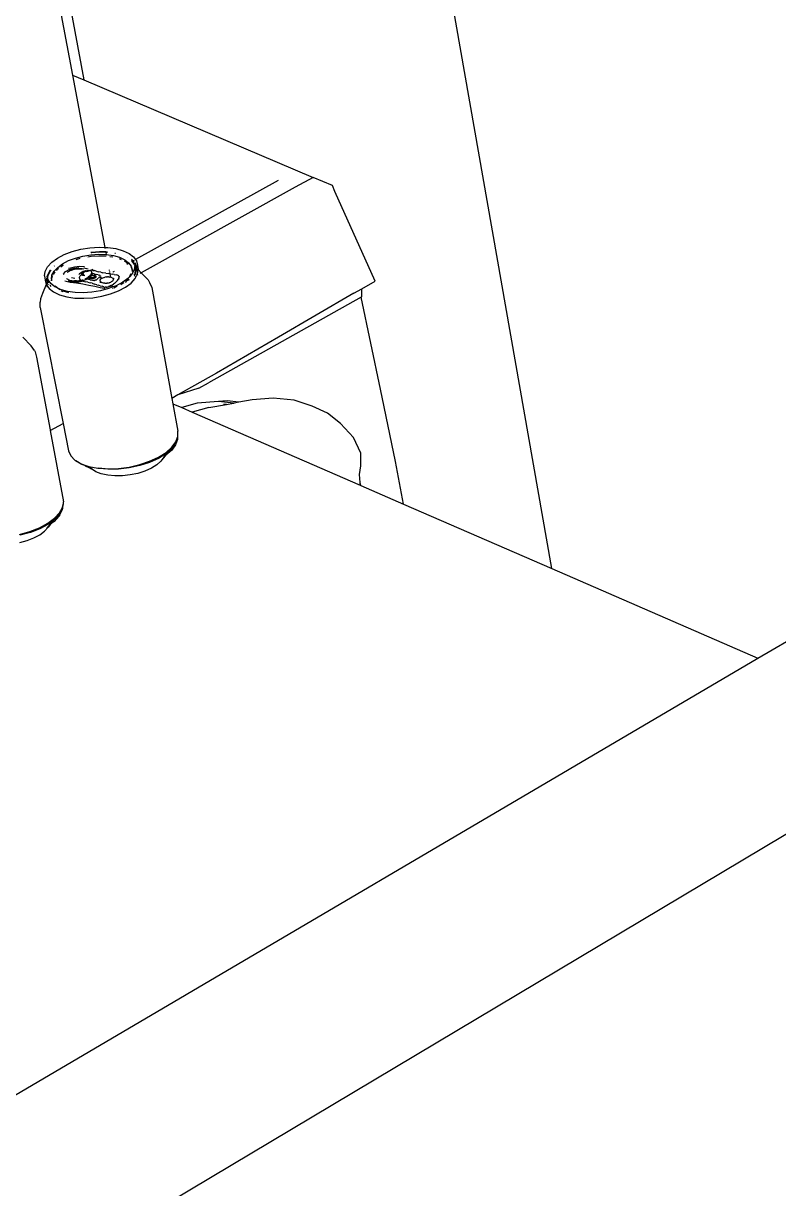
# Model space of a CAD drawing. Header units: millimetres. Extents: x -650 to 3773, y 316 to 2389.
# Drawn here: x 1426.3 to 1475.4, y 2002.4 to 2078.1 of the extents above; entities that cross this region are included whole.
import ezdxf

# ---------------------------------------------------------------- set-up
doc = ezdxf.new("R2010")
doc.units = ezdxf.units.MM

# ---------------------------------------------------------------- blocks, each defined once
blk = doc.blocks.new('A$Ca364616d')
for p, q in [((299.289, 458.493), (281.396, 560.426)), ((472.791, 535.664), (245.608, 400.104)), ((265.583, 507.734), (268.868, 490.255)), ((264.946, 507.395), (268.113, 490.576)), ((312.692, 452.666), (382.786, 493.884)), ((268.113, 490.576), (268.868, 490.255)), ((268.113, 490.576), (270.222, 479.374)), ((268.868, 490.255), (283.766, 483.922)), ((281.495, 483.721), (272.216, 478.575)), ((283.765, 483.921), (282.607, 483.281)), ((283.766, 483.92), (283.765, 483.921)), ((283.766, 483.92), (283.766, 483.922)), ((285.02, 483.395), (283.766, 483.92)), ((285.171, 482.999), (285.02, 483.395)), ((282.607, 483.281), (272.594, 477.721)), ((287.812, 477.171), (285.171, 482.999)), ((267.139, 478.669), (267.589, 478.905)), ((267.589, 478.905), (268.106, 479.102)), ((268.106, 479.102), (268.669, 479.251)), ((268.669, 479.251), (269.256, 479.347)), ((268.804, 478.811), (269.314, 478.894)), ((269.256, 479.347), (269.846, 479.386)), ((269.62, 479.069), (269.309, 479.049)), ((269.314, 478.894), (269.826, 478.928)), ((269.346, 479.034), (269.62, 479.069)), ((269.88, 479.061), (269.364, 479.026)), ((269.874, 479.059), (269.368, 479.025)), ((269.873, 479.086), (269.62, 479.069)), ((269.62, 479.069), (269.993, 479.082)), ((269.826, 478.928), (270.309, 478.912)), ((269.846, 479.386), (270.222, 479.374)), ((269.993, 479.082), (269.873, 479.086)), ((270.284, 479.045), (269.874, 479.059)), ((270.284, 479.047), (269.88, 479.061)), ((269.993, 479.082), (270.03, 479.084)), ((270.279, 479.073), (269.993, 479.082)), ((270.222, 479.374), (270.234, 479.311)), ((270.222, 479.374), (270.416, 479.367)), ((270.279, 479.075), (270.279, 479.073)), ((270.279, 479.073), (270.284, 479.047)), ((270.394, 479.069), (270.279, 479.073)), ((270.388, 479.044), (270.284, 479.047)), ((270.284, 479.047), (270.284, 479.045)), ((270.388, 479.041), (270.284, 479.045)), ((270.284, 479.045), (270.309, 478.912)), ((270.309, 478.912), (270.321, 478.911)), ((270.312, 478.899), (270.313, 478.893)), ((270.321, 478.911), (270.779, 478.845)), ((270.416, 479.367), (270.945, 479.291)), ((270.779, 478.845), (271.183, 478.731)), ((270.919, 478.968), (270.883, 478.973)), ((270.916, 478.972), (270.884, 478.976)), ((270.945, 479.291), (271.41, 479.159)), ((271.41, 479.159), (271.796, 478.978)), ((271.796, 478.978), (272.088, 478.754)), ((266.343, 477.815), (266.504, 478.113)), ((266.504, 478.113), (266.773, 478.401)), ((266.773, 478.401), (267.139, 478.669)), ((266.956, 478.168), (266.939, 478.156)), ((267.158, 478.073), (267.476, 478.305)), ((267.37, 478.116), (267.495, 478.207)), ((267.476, 478.305), (267.867, 478.51)), ((267.495, 478.207), (267.538, 478.23)), ((267.867, 478.51), (268.315, 478.681)), ((267.987, 478.054), (268.255, 478.103)), ((267.988, 478.054), (268.255, 478.103)), ((268.255, 478.103), (268.585, 478.143)), ((268.315, 478.681), (268.804, 478.811)), ((268.357, 478.59), (268.625, 478.661)), ((268.585, 478.143), (268.888, 478.125)), ((268.888, 478.125), (268.907, 478.124)), ((269.115, 478.761), (269.332, 478.797)), ((269.332, 478.797), (269.844, 478.831)), ((269.844, 478.831), (270.305, 478.815)), ((270.54, 478.785), (270.751, 478.754)), ((271.146, 478.649), (271.201, 478.633)), ((271.183, 478.731), (271.518, 478.574)), ((271.201, 478.633), (271.283, 478.595)), ((271.474, 478.505), (271.536, 478.476)), ((271.518, 478.574), (271.771, 478.379)), ((271.536, 478.476), (271.747, 478.315)), ((271.747, 478.315), (271.661, 478.267)), ((271.7, 478.687), (271.688, 478.693)), ((271.698, 478.697), (271.693, 478.699)), ((271.756, 478.32), (271.747, 478.315)), ((271.747, 478.315), (271.762, 478.303)), ((271.771, 478.379), (271.931, 478.155)), ((271.778, 478.332), (271.771, 478.328)), ((271.894, 478.136), (271.9, 478.127)), ((271.907, 478.117), (271.95, 478.058)), ((271.931, 478.155), (271.994, 477.91)), ((271.95, 478.604), (272.063, 478.49)), ((272.03, 478.478), (271.964, 478.528)), ((272.022, 478.467), (271.968, 478.509)), ((272.01, 478.461), (271.968, 478.437)), ((272.01, 478.461), (271.971, 478.491)), ((272.022, 478.467), (272.01, 478.461)), ((272.02, 478.453), (272.01, 478.461)), ((272.156, 478.264), (272.02, 478.453)), ((272.033, 478.473), (272.022, 478.467)), ((272.044, 478.45), (272.022, 478.467)), ((272.033, 478.473), (272.03, 478.478)), ((272.063, 478.49), (272.033, 478.473)), ((272.14, 478.324), (272.033, 478.473)), ((272.143, 478.311), (272.044, 478.45)), ((272.121, 478.522), (272.063, 478.49)), ((272.063, 478.49), (272.11, 478.443)), ((272.088, 478.754), (272.216, 478.575)), ((272.174, 478.19), (272.132, 477.911)), ((272.165, 478.387), (272.284, 478.13)), ((272.165, 478.369), (272.268, 478.148)), ((272.208, 478.229), (272.17, 478.283)), ((272.223, 478.201), (272.17, 478.274)), ((272.197, 478.206), (272.172, 478.241)), ((272.193, 478.09), (272.174, 478.19)), ((272.216, 478.575), (272.189, 478.56)), ((272.212, 478.146), (272.197, 478.206)), ((272.223, 478.201), (272.208, 478.229)), ((272.216, 478.575), (272.273, 478.496)), ((272.266, 477.936), (272.218, 478.122)), ((272.239, 478.091), (272.27, 478.058)), ((272.239, 478.091), (272.271, 478.023)), ((272.268, 478.148), (272.27, 478.058)), ((272.273, 478.496), (272.345, 478.214)), ((272.284, 478.13), (272.314, 478.012)), ((272.345, 478.214), (272.397, 477.937)), ((266.297, 477.519), (266.343, 477.815)), ((266.297, 477.519), (266.349, 477.241)), ((266.447, 477.367), (266.451, 477.376)), ((266.451, 477.169), (266.447, 477.367)), ((266.458, 477.3), (266.457, 477.352)), ((266.464, 477.325), (266.458, 477.3)), ((266.463, 477.329), (266.464, 477.325)), ((266.483, 477.461), (266.469, 477.534)), ((266.485, 477.47), (266.469, 477.534)), ((266.473, 477.436), (266.483, 477.46)), ((266.473, 477.433), (266.473, 477.436)), ((266.484, 477.455), (266.474, 477.404)), ((266.474, 477.404), (266.475, 477.396)), ((266.495, 477.395), (266.479, 477.293)), ((266.483, 477.461), (266.484, 477.465)), ((266.483, 477.46), (266.483, 477.461)), ((266.484, 477.455), (266.483, 477.46)), ((266.484, 477.465), (266.485, 477.467)), ((266.495, 477.395), (266.484, 477.455)), ((266.485, 477.47), (266.487, 477.472)), ((266.485, 477.467), (266.485, 477.47)), ((266.498, 477.415), (266.485, 477.467)), ((266.487, 477.472), (266.547, 477.634)), ((266.498, 477.543), (266.487, 477.472)), ((266.498, 477.415), (266.495, 477.395)), ((266.508, 477.327), (266.495, 477.395)), ((266.547, 477.634), (266.498, 477.543)), ((266.501, 477.573), (266.498, 477.543)), ((266.52, 477.553), (266.498, 477.415)), ((266.535, 477.267), (266.498, 477.415)), ((266.655, 477.86), (266.501, 477.573)), ((266.53, 477.237), (266.508, 477.327)), ((266.642, 477.78), (266.52, 477.553)), ((266.55, 477.64), (266.547, 477.634)), ((266.583, 477.701), (266.55, 477.64)), ((266.55, 477.64), (266.554, 477.654)), ((266.563, 477.674), (266.554, 477.654)), ((266.563, 477.674), (266.583, 477.701)), ((266.653, 477.83), (266.583, 477.701)), ((266.583, 477.701), (266.642, 477.78)), ((266.674, 477.838), (266.642, 477.78)), ((266.642, 477.78), (266.653, 477.795)), ((266.7, 477.881), (266.653, 477.83)), ((266.669, 477.874), (266.655, 477.86)), ((266.681, 477.846), (266.674, 477.838)), ((266.706, 477.888), (266.705, 477.887)), ((266.723, 477.891), (266.713, 477.881)), ((266.717, 477.879), (266.727, 477.892)), ((266.746, 477.306), (266.786, 477.564)), ((266.78, 477.312), (266.804, 477.466)), ((266.786, 477.564), (266.925, 477.822)), ((266.804, 477.466), (266.842, 477.537)), ((266.877, 477.602), (266.944, 477.725)), ((266.925, 477.822), (267.158, 478.073)), ((266.944, 477.725), (266.991, 477.775)), ((267.079, 477.87), (267.177, 477.975)), ((267.177, 477.975), (267.225, 478.01)), ((267.546, 477.628), (267.662, 477.799)), ((267.556, 477.601), (267.546, 477.628)), ((267.556, 477.601), (267.548, 477.627)), ((267.556, 477.601), (267.557, 477.6)), ((267.662, 477.799), (267.907, 477.944)), ((267.725, 477.341), (267.723, 477.341)), ((267.725, 477.341), (267.936, 477.244)), ((267.783, 477.756), (267.998, 477.883)), ((267.863, 478.014), (267.864, 478.015)), ((267.864, 478.015), (267.987, 478.054)), ((267.907, 477.944), (267.962, 477.958)), ((267.907, 477.944), (267.963, 477.957)), ((267.909, 477.943), (267.907, 477.944)), ((267.909, 477.943), (268.239, 478.027)), ((267.909, 477.943), (267.962, 477.958)), ((267.962, 477.958), (268.239, 478.027)), ((267.987, 478.054), (267.988, 478.054)), ((268.047, 477.913), (267.998, 477.883)), ((267.998, 477.883), (268.046, 477.895)), ((268.046, 477.895), (268.13, 477.916)), ((268.047, 477.913), (268.085, 477.924)), ((268.271, 477.355), (268.058, 477.386)), ((268.085, 477.924), (268.34, 477.982)), ((268.239, 478.027), (268.543, 478.059)), ((268.34, 477.982), (268.538, 477.998)), ((268.373, 477.965), (268.533, 477.983)), ((268.527, 477.609), (268.575, 477.654)), ((268.581, 477.649), (268.527, 477.609)), ((268.538, 477.998), (268.75, 477.994)), ((268.563, 477.985), (268.759, 477.977)), ((268.574, 477.423), (268.588, 477.47)), ((268.575, 477.368), (268.574, 477.423)), ((268.64, 477.703), (268.575, 477.654)), ((268.575, 477.368), (268.578, 477.354)), ((268.578, 477.354), (268.598, 477.29)), ((268.613, 477.671), (268.581, 477.649)), ((268.589, 477.475), (268.588, 477.47)), ((268.589, 477.475), (268.616, 477.518)), ((268.634, 477.686), (268.613, 477.671)), ((268.616, 477.518), (268.678, 477.598)), ((268.647, 477.694), (268.634, 477.686)), ((268.679, 477.73), (268.64, 477.703)), ((268.668, 477.706), (268.647, 477.694)), ((268.732, 477.737), (268.668, 477.706)), ((268.71, 477.633), (268.678, 477.598)), ((268.704, 477.747), (268.679, 477.73)), ((268.693, 477.577), (268.723, 477.61)), ((268.72, 477.757), (268.704, 477.747)), ((268.751, 477.666), (268.71, 477.633)), ((268.745, 477.772), (268.72, 477.757)), ((268.723, 477.61), (268.761, 477.641)), ((268.723, 477.61), (268.74, 477.629)), ((268.776, 477.754), (268.732, 477.737)), ((268.736, 477.584), (268.739, 477.584)), ((268.739, 477.584), (268.745, 477.591)), ((268.739, 477.584), (268.746, 477.588)), ((268.741, 477.581), (268.739, 477.584)), ((268.77, 477.652), (268.74, 477.629)), ((268.741, 477.581), (268.743, 477.582)), ((268.745, 477.576), (268.741, 477.581)), ((268.741, 477.581), (268.748, 477.578)), ((268.743, 477.582), (268.749, 477.581)), ((268.823, 477.809), (268.745, 477.772)), ((268.745, 477.591), (268.75, 477.599)), ((268.755, 477.592), (268.745, 477.591)), ((268.745, 477.591), (268.746, 477.588)), ((268.748, 477.578), (268.745, 477.576)), ((268.751, 477.575), (268.745, 477.576)), ((268.746, 477.588), (268.755, 477.592)), ((268.746, 477.588), (268.749, 477.581)), ((268.75, 477.578), (268.748, 477.578)), ((268.75, 477.577), (268.748, 477.578)), ((268.749, 477.581), (268.75, 477.578)), ((268.749, 477.581), (268.752, 477.58)), ((268.75, 477.994), (268.83, 477.974)), ((268.752, 477.58), (268.75, 477.578)), ((268.75, 477.578), (268.75, 477.577)), ((268.75, 477.577), (268.751, 477.575)), ((268.85, 477.737), (268.751, 477.666)), ((268.751, 477.575), (268.756, 477.58)), ((268.764, 477.571), (268.751, 477.575)), ((268.761, 477.587), (268.752, 477.58)), ((268.752, 477.58), (268.756, 477.58)), ((268.756, 477.58), (268.766, 477.588)), ((268.756, 477.58), (268.761, 477.578)), ((268.761, 477.641), (268.825, 477.663)), ((268.78, 477.591), (268.761, 477.578)), ((268.766, 477.588), (268.761, 477.587)), ((268.777, 477.587), (268.761, 477.578)), ((268.761, 477.578), (268.818, 477.567)), ((268.764, 477.571), (268.813, 477.566)), ((268.77, 477.652), (268.825, 477.663)), ((268.78, 477.591), (268.777, 477.587)), ((268.799, 477.609), (268.78, 477.591)), ((268.785, 477.605), (268.794, 477.612)), ((268.786, 477.633), (268.802, 477.644)), ((268.802, 477.644), (268.791, 477.626)), ((268.794, 477.612), (268.809, 477.618)), ((268.809, 477.618), (268.799, 477.609)), ((268.804, 477.646), (268.802, 477.644)), ((268.845, 477.788), (268.803, 477.766)), ((268.804, 477.646), (268.805, 477.646)), ((268.805, 477.646), (268.81, 477.652)), ((268.805, 477.646), (268.822, 477.648)), ((268.805, 477.646), (268.818, 477.638)), ((268.809, 477.618), (268.81, 477.619)), ((268.81, 477.619), (268.815, 477.622)), ((268.818, 477.626), (268.815, 477.622)), ((268.818, 477.975), (268.83, 477.974)), ((268.821, 477.642), (268.818, 477.638)), ((268.818, 477.638), (268.829, 477.641)), ((268.829, 477.641), (268.818, 477.626)), ((268.922, 477.554), (268.818, 477.567)), ((268.821, 477.642), (268.829, 477.641)), ((268.821, 477.565), (268.922, 477.554)), ((268.822, 477.648), (268.848, 477.649)), ((268.895, 477.837), (268.823, 477.809)), ((268.825, 477.663), (268.841, 477.667)), ((269.01, 477.877), (268.845, 477.788)), ((268.85, 477.737), (268.91, 477.773)), ((268.852, 478.047), (269.135, 477.971)), ((269.01, 477.877), (268.895, 477.837)), ((268.983, 477.807), (268.91, 477.773)), ((268.994, 477.324), (268.913, 477.285)), ((268.994, 477.323), (268.913, 477.284)), ((268.994, 477.322), (268.913, 477.284)), ((268.981, 477.282), (269.045, 477.329)), ((268.983, 477.807), (269.077, 477.839)), ((269.015, 477.339), (268.988, 477.346)), ((269.015, 477.339), (268.994, 477.324)), ((269.015, 477.336), (268.994, 477.324)), ((269.015, 477.336), (268.998, 477.324)), ((268.998, 477.324), (269.013, 477.332)), ((269.012, 477.351), (269.02, 477.342)), ((269.021, 477.336), (269.013, 477.332)), ((269.015, 477.336), (269.015, 477.339)), ((269.016, 477.338), (269.015, 477.339)), ((269.016, 477.338), (269.015, 477.336)), ((269.018, 477.337), (269.016, 477.338)), ((269.02, 477.342), (269.017, 477.34)), ((269.021, 477.336), (269.018, 477.337)), ((269.196, 477.467), (269.02, 477.342)), ((269.02, 477.342), (269.024, 477.338)), ((269.035, 477.326), (269.021, 477.336)), ((269.022, 477.336), (269.021, 477.336)), ((269.024, 477.338), (269.022, 477.336)), ((269.025, 477.335), (269.022, 477.336)), ((269.024, 477.364), (269.037, 477.37)), ((269.031, 477.369), (269.024, 477.364)), ((269.024, 477.364), (269.032, 477.362)), ((269.029, 477.339), (269.024, 477.338)), ((269.024, 477.338), (269.025, 477.337)), ((269.025, 477.337), (269.025, 477.335)), ((269.025, 477.335), (269.028, 477.334)), ((269.028, 477.334), (269.035, 477.326)), ((269.028, 477.334), (269.045, 477.329)), ((269.035, 477.345), (269.029, 477.339)), ((269.035, 477.345), (269.029, 477.339)), ((269.042, 477.344), (269.029, 477.339)), ((269.029, 477.339), (269.036, 477.342)), ((269.037, 477.37), (269.031, 477.369)), ((269.032, 477.362), (269.037, 477.37)), ((269.042, 477.344), (269.035, 477.345)), ((269.291, 477.874), (269.036, 477.784)), ((269.164, 477.826), (269.036, 477.784)), ((269.036, 477.342), (269.042, 477.344)), ((269.037, 477.37), (269.05, 477.375)), ((269.037, 477.37), (269.051, 477.369)), ((269.054, 477.354), (269.042, 477.344)), ((269.042, 477.344), (269.054, 477.35)), ((269.045, 477.329), (269.185, 477.432)), ((269.045, 477.329), (269.134, 477.305)), ((269.137, 477.302), (269.045, 477.329)), ((269.051, 477.369), (269.05, 477.375)), ((269.078, 477.366), (269.054, 477.35)), ((269.054, 477.354), (269.054, 477.35)), ((269.198, 477.869), (269.077, 477.839)), ((269.078, 477.366), (269.118, 477.399)), ((269.153, 477.428), (269.118, 477.399)), ((269.167, 477.474), (269.15, 477.454)), ((269.171, 477.467), (269.15, 477.454)), ((269.15, 477.454), (269.164, 477.466)), ((269.155, 477.429), (269.153, 477.428)), ((269.169, 477.439), (269.155, 477.429)), ((269.155, 477.429), (269.169, 477.439)), ((269.291, 477.874), (269.164, 477.826)), ((269.177, 477.476), (269.164, 477.466)), ((269.164, 477.466), (269.167, 477.474)), ((269.171, 477.467), (269.164, 477.466)), ((269.167, 477.474), (269.177, 477.476)), ((269.173, 477.443), (269.169, 477.439)), ((269.176, 477.442), (269.169, 477.439)), ((269.169, 477.439), (269.176, 477.442)), ((269.171, 477.467), (269.177, 477.476)), ((269.171, 477.467), (269.186, 477.472)), ((269.171, 477.467), (269.188, 477.466)), ((269.182, 477.445), (269.173, 477.443)), ((269.173, 477.443), (269.176, 477.442)), ((269.182, 477.445), (269.176, 477.442)), ((269.183, 477.446), (269.182, 477.445)), ((269.188, 477.449), (269.183, 477.446)), ((269.183, 477.446), (269.186, 477.445)), ((269.183, 477.439), (269.186, 477.445)), ((269.185, 477.432), (269.183, 477.439)), ((269.185, 477.432), (269.216, 477.453)), ((269.198, 477.395), (269.185, 477.432)), ((269.204, 477.485), (269.186, 477.472)), ((269.186, 477.472), (269.192, 477.481)), ((269.188, 477.466), (269.186, 477.472)), ((269.186, 477.445), (269.188, 477.449)), ((269.186, 477.445), (269.191, 477.447)), ((269.188, 477.449), (269.196, 477.467)), ((269.19, 477.451), (269.188, 477.449)), ((269.19, 477.451), (269.191, 477.447)), ((269.197, 477.451), (269.191, 477.447)), ((269.192, 477.481), (269.204, 477.485)), ((269.196, 477.467), (269.204, 477.485)), ((269.207, 477.475), (269.196, 477.467)), ((269.21, 477.457), (269.197, 477.451)), ((269.197, 477.451), (269.21, 477.456)), ((269.198, 477.869), (269.321, 477.888)), ((269.246, 477.358), (269.198, 477.395)), ((269.204, 477.485), (269.205, 477.486)), ((269.205, 477.486), (269.214, 477.493)), ((269.214, 477.493), (269.205, 477.481)), ((269.205, 477.481), (269.205, 477.486)), ((269.243, 477.515), (269.207, 477.475)), ((269.222, 477.465), (269.21, 477.457)), ((269.21, 477.456), (269.222, 477.465)), ((269.21, 477.457), (269.21, 477.456)), ((269.214, 477.493), (269.218, 477.498)), ((269.216, 477.453), (269.217, 477.456)), ((269.229, 477.415), (269.216, 477.453)), ((269.217, 477.456), (269.222, 477.465)), ((269.217, 477.456), (269.227, 477.463)), ((269.218, 477.498), (269.243, 477.515)), ((269.227, 477.463), (269.22, 477.447)), ((269.22, 477.447), (269.229, 477.415)), ((269.224, 477.468), (269.222, 477.467)), ((269.222, 477.467), (269.222, 477.465)), ((269.224, 477.468), (269.234, 477.492)), ((269.224, 477.468), (269.228, 477.471)), ((269.232, 477.475), (269.227, 477.463)), ((269.227, 477.463), (269.244, 477.475)), ((269.232, 477.475), (269.228, 477.471)), ((269.229, 477.415), (269.232, 477.409)), ((269.245, 477.486), (269.232, 477.475)), ((269.237, 477.485), (269.232, 477.475)), ((269.234, 477.492), (269.273, 477.522)), ((269.259, 477.501), (269.237, 477.485)), ((269.263, 477.537), (269.243, 477.515)), ((269.243, 477.515), (269.257, 477.526)), ((269.245, 477.476), (269.244, 477.475)), ((269.286, 477.521), (269.245, 477.476)), ((269.259, 477.501), (269.245, 477.486)), ((269.321, 477.336), (269.246, 477.358)), ((269.254, 477.531), (269.265, 477.542)), ((269.263, 477.537), (269.254, 477.531)), ((269.257, 477.526), (269.272, 477.531)), ((269.262, 477.502), (269.259, 477.501)), ((269.26, 477.504), (269.272, 477.519)), ((269.269, 477.519), (269.26, 477.504)), ((269.274, 477.49), (269.261, 477.46)), ((269.261, 477.46), (269.263, 477.457)), ((269.262, 477.502), (269.263, 477.505)), ((269.263, 477.505), (269.262, 477.504)), ((269.262, 477.504), (269.262, 477.502)), ((269.27, 477.545), (269.263, 477.537)), ((269.271, 477.542), (269.263, 477.537)), ((269.263, 477.505), (269.267, 477.508)), ((269.263, 477.457), (269.264, 477.459)), ((269.273, 477.432), (269.263, 477.457)), ((269.263, 477.457), (269.271, 477.431)), ((269.264, 477.461), (269.276, 477.487)), ((269.264, 477.459), (269.264, 477.461)), ((269.284, 477.579), (269.265, 477.565)), ((269.265, 477.565), (269.274, 477.568)), ((269.267, 477.56), (269.265, 477.565)), ((269.265, 477.565), (269.275, 477.564)), ((269.265, 477.542), (269.268, 477.552)), ((269.265, 477.542), (269.271, 477.542)), ((269.267, 477.56), (269.275, 477.564)), ((269.282, 477.519), (269.267, 477.508)), ((269.267, 477.508), (269.27, 477.514)), ((269.28, 477.487), (269.267, 477.457)), ((269.267, 477.457), (269.276, 477.429)), ((269.268, 477.552), (269.27, 477.545)), ((269.272, 477.519), (269.269, 477.519)), ((269.277, 477.553), (269.27, 477.545)), ((269.27, 477.545), (269.271, 477.542)), ((269.273, 477.522), (269.27, 477.514)), ((269.27, 477.514), (269.276, 477.518)), ((269.276, 477.518), (269.27, 477.514)), ((269.271, 477.535), (269.286, 477.55)), ((269.279, 477.541), (269.271, 477.535)), ((269.28, 477.539), (269.271, 477.535)), ((269.271, 477.535), (269.272, 477.531)), ((269.271, 477.431), (269.273, 477.429)), ((269.275, 477.532), (269.272, 477.531)), ((269.272, 477.531), (269.273, 477.529)), ((269.273, 477.522), (269.279, 477.526)), ((269.276, 477.518), (269.273, 477.522)), ((269.276, 477.429), (269.273, 477.432)), ((269.273, 477.429), (269.302, 477.407)), ((269.274, 477.568), (269.284, 477.579)), ((269.274, 477.568), (269.275, 477.564)), ((269.309, 477.516), (269.274, 477.49)), ((269.284, 477.579), (269.275, 477.564)), ((269.276, 477.555), (269.275, 477.564)), ((269.28, 477.539), (269.275, 477.532)), ((269.275, 477.532), (269.28, 477.534)), ((269.276, 477.555), (269.277, 477.553)), ((269.277, 477.522), (269.276, 477.518)), ((269.276, 477.487), (269.311, 477.513)), ((269.304, 477.409), (269.276, 477.429)), ((269.356, 477.641), (269.277, 477.553)), ((269.277, 477.553), (269.279, 477.55)), ((269.277, 477.522), (269.279, 477.526)), ((269.279, 477.541), (269.289, 477.554)), ((269.28, 477.539), (269.279, 477.541)), ((269.279, 477.526), (269.298, 477.534)), ((269.279, 477.526), (269.28, 477.53)), ((269.286, 477.55), (269.28, 477.539)), ((269.28, 477.539), (269.281, 477.536)), ((269.28, 477.534), (269.281, 477.536)), ((269.28, 477.53), (269.28, 477.534)), ((269.313, 477.512), (269.28, 477.487)), ((269.281, 477.536), (269.286, 477.55)), ((269.281, 477.536), (269.309, 477.545)), ((269.286, 477.521), (269.282, 477.519)), ((269.286, 477.55), (269.287, 477.552)), ((269.347, 477.543), (269.286, 477.521)), ((269.298, 477.534), (269.286, 477.521)), ((269.289, 477.554), (269.287, 477.552)), ((269.32, 477.586), (269.289, 477.554)), ((269.307, 477.856), (269.291, 477.874)), ((269.293, 477.876), (269.307, 477.856)), ((269.293, 477.876), (269.308, 477.856)), ((269.294, 477.876), (269.308, 477.856)), ((269.307, 477.856), (269.294, 477.876)), ((269.298, 477.534), (269.345, 477.551)), ((269.309, 477.545), (269.298, 477.534)), ((269.302, 477.407), (269.304, 477.405)), ((269.307, 477.407), (269.304, 477.409)), ((269.304, 477.405), (269.351, 477.392)), ((269.326, 477.826), (269.307, 477.856)), ((269.307, 477.856), (269.327, 477.827)), ((269.352, 477.394), (269.307, 477.407)), ((269.307, 477.407), (269.351, 477.392)), ((269.327, 477.827), (269.308, 477.856)), ((269.308, 477.856), (269.326, 477.826)), ((269.426, 477.671), (269.309, 477.545)), ((269.309, 477.545), (269.335, 477.555)), ((269.36, 477.535), (269.309, 477.516)), ((269.311, 477.513), (269.361, 477.532)), ((269.362, 477.53), (269.313, 477.512)), ((269.32, 477.586), (269.351, 477.621)), ((269.321, 477.591), (269.32, 477.586)), ((269.422, 477.885), (269.321, 477.888)), ((269.41, 477.331), (269.321, 477.336)), ((269.348, 477.798), (269.326, 477.826)), ((269.327, 477.827), (269.348, 477.798)), ((269.327, 477.827), (269.349, 477.799)), ((269.329, 477.827), (269.349, 477.799)), ((269.348, 477.798), (269.329, 477.827)), ((269.335, 477.555), (269.425, 477.568)), ((269.345, 477.551), (269.422, 477.562)), ((269.423, 477.554), (269.347, 477.543)), ((269.363, 477.777), (269.348, 477.798)), ((269.348, 477.798), (269.364, 477.778)), ((269.365, 477.778), (269.348, 477.798)), ((269.349, 477.799), (269.365, 477.778)), ((269.349, 477.799), (269.364, 477.778)), ((269.364, 477.639), (269.351, 477.621)), ((269.351, 477.392), (269.352, 477.391)), ((269.351, 477.392), (269.354, 477.392)), ((269.409, 477.391), (269.352, 477.394)), ((269.41, 477.387), (269.352, 477.391)), ((269.352, 477.391), (269.409, 477.389)), ((269.354, 477.392), (269.409, 477.389)), ((269.377, 477.692), (269.357, 477.641)), ((269.377, 477.692), (269.357, 477.641)), ((269.359, 477.664), (269.362, 477.672)), ((269.359, 477.664), (269.362, 477.659)), ((269.419, 477.544), (269.36, 477.535)), ((269.363, 477.68), (269.361, 477.676)), ((269.361, 477.676), (269.362, 477.672)), ((269.361, 477.532), (269.373, 477.534)), ((269.362, 477.672), (269.363, 477.68)), ((269.365, 477.672), (269.362, 477.659)), ((269.362, 477.672), (269.365, 477.672)), ((269.362, 477.659), (269.362, 477.672)), ((269.38, 477.533), (269.362, 477.53)), ((269.373, 477.747), (269.363, 477.777)), ((269.366, 477.69), (269.363, 477.68)), ((269.365, 477.672), (269.363, 477.68)), ((269.364, 477.778), (269.374, 477.747)), ((269.375, 477.747), (269.364, 477.778)), ((269.373, 477.747), (269.364, 477.778)), ((269.364, 477.639), (269.365, 477.645)), ((269.365, 477.778), (269.376, 477.746)), ((269.365, 477.778), (269.375, 477.747)), ((269.365, 477.672), (269.366, 477.69)), ((269.365, 477.645), (269.366, 477.647)), ((269.366, 477.647), (269.365, 477.645)), ((269.366, 477.69), (269.37, 477.701)), ((269.366, 477.69), (269.37, 477.684)), ((269.366, 477.649), (269.367, 477.655)), ((269.367, 477.655), (269.366, 477.647)), ((269.368, 477.655), (269.366, 477.647)), ((269.366, 477.647), (269.366, 477.649)), ((269.367, 477.655), (269.368, 477.655)), ((269.368, 477.655), (269.371, 477.665)), ((269.37, 477.684), (269.37, 477.701)), ((269.371, 477.665), (269.372, 477.67)), ((269.371, 477.665), (269.372, 477.667)), ((269.375, 477.675), (269.372, 477.67)), ((269.372, 477.67), (269.395, 477.674)), ((269.372, 477.667), (269.372, 477.67)), ((269.375, 477.691), (269.375, 477.734)), ((269.375, 477.691), (269.376, 477.733)), ((269.395, 477.674), (269.375, 477.675)), ((269.376, 477.733), (269.377, 477.692)), ((269.377, 477.732), (269.377, 477.692)), ((269.377, 477.732), (269.377, 477.692)), ((269.395, 477.674), (269.402, 477.675)), ((269.419, 477.672), (269.395, 477.674)), ((269.413, 477.936), (269.399, 477.958)), ((269.414, 477.937), (269.399, 477.958)), ((269.4, 477.96), (269.416, 477.936)), ((269.4, 477.96), (269.414, 477.937)), ((269.402, 477.959), (269.416, 477.936)), ((269.467, 477.4), (269.409, 477.391)), ((269.409, 477.389), (269.467, 477.397)), ((269.468, 477.396), (269.41, 477.387)), ((269.5, 477.344), (269.41, 477.331)), ((269.441, 477.911), (269.413, 477.936)), ((269.442, 477.913), (269.413, 477.936)), ((269.414, 477.937), (269.444, 477.912)), ((269.414, 477.937), (269.442, 477.913)), ((269.416, 477.936), (269.442, 477.913)), ((269.418, 477.54), (269.42, 477.54)), ((269.419, 477.539), (269.418, 477.538)), ((269.426, 477.671), (269.419, 477.672)), ((269.477, 477.54), (269.419, 477.544)), ((269.476, 477.535), (269.419, 477.539)), ((269.42, 477.54), (269.477, 477.537)), ((269.422, 477.885), (269.46, 477.877)), ((269.422, 477.562), (269.497, 477.558)), ((269.497, 477.55), (269.423, 477.554)), ((269.425, 477.568), (269.514, 477.563)), ((269.426, 477.671), (269.437, 477.683)), ((269.535, 477.65), (269.426, 477.671)), ((269.437, 477.683), (269.438, 477.685)), ((269.461, 477.879), (269.441, 477.911)), ((269.461, 477.879), (269.441, 477.911)), ((269.442, 477.913), (269.444, 477.912)), ((269.444, 477.912), (269.461, 477.879)), ((269.46, 477.877), (269.461, 477.879)), ((269.46, 477.877), (269.462, 477.878)), ((269.473, 477.853), (269.46, 477.877)), ((269.474, 477.854), (269.46, 477.877)), ((269.461, 477.879), (269.476, 477.853)), ((269.461, 477.879), (269.474, 477.854)), ((269.462, 477.878), (269.476, 477.853)), ((269.462, 477.878), (269.529, 477.863)), ((269.517, 477.418), (269.467, 477.4)), ((269.467, 477.397), (269.468, 477.398)), ((269.468, 477.398), (269.516, 477.416)), ((269.518, 477.415), (269.468, 477.396)), ((269.523, 477.521), (269.476, 477.535)), ((269.526, 477.526), (269.477, 477.54)), ((269.477, 477.537), (269.525, 477.523)), ((269.497, 477.558), (269.56, 477.539)), ((269.56, 477.531), (269.497, 477.55)), ((269.578, 477.373), (269.5, 477.344)), ((269.588, 477.54), (269.514, 477.563)), ((269.516, 477.416), (269.517, 477.418)), ((269.516, 477.416), (269.518, 477.415)), ((269.549, 477.441), (269.517, 477.418)), ((269.519, 477.416), (269.518, 477.415)), ((269.519, 477.416), (269.549, 477.441)), ((269.553, 477.441), (269.519, 477.416)), ((269.553, 477.499), (269.523, 477.521)), ((269.525, 477.523), (269.555, 477.502)), ((269.555, 477.502), (269.526, 477.526)), ((269.671, 477.826), (269.529, 477.863)), ((269.535, 477.65), (269.679, 477.62)), ((269.551, 477.444), (269.549, 477.441)), ((269.549, 477.441), (269.553, 477.441)), ((269.563, 477.471), (269.551, 477.444)), ((269.563, 477.471), (269.553, 477.499)), ((269.554, 477.443), (269.553, 477.441)), ((269.554, 477.443), (269.566, 477.471)), ((269.556, 477.499), (269.555, 477.502)), ((269.558, 477.502), (269.555, 477.502)), ((269.555, 477.502), (269.556, 477.5)), ((269.556, 477.5), (269.556, 477.499)), ((269.556, 477.499), (269.564, 477.474)), ((269.567, 477.473), (269.558, 477.502)), ((269.56, 477.539), (269.602, 477.508)), ((269.6, 477.501), (269.56, 477.531)), ((269.564, 477.474), (269.563, 477.471)), ((269.564, 477.474), (269.566, 477.471)), ((269.566, 477.471), (269.567, 477.473)), ((269.631, 477.414), (269.578, 477.373)), ((269.588, 477.54), (269.637, 477.504)), ((269.613, 477.464), (269.6, 477.501)), ((269.602, 477.508), (269.614, 477.47)), ((269.614, 477.47), (269.613, 477.464)), ((269.652, 477.46), (269.631, 477.414)), ((269.637, 477.504), (269.652, 477.46)), ((269.671, 477.826), (269.822, 477.785)), ((269.8, 477.589), (269.679, 477.62)), ((269.718, 477.298), (269.751, 477.327)), ((269.777, 477.351), (269.751, 477.327)), ((269.777, 477.351), (269.809, 477.38)), ((269.8, 477.589), (269.884, 477.557)), ((269.841, 477.41), (269.809, 477.38)), ((269.956, 477.753), (269.822, 477.785)), ((269.867, 477.434), (269.841, 477.41)), ((269.867, 477.434), (269.895, 477.464)), ((269.918, 477.541), (269.884, 477.557)), ((269.921, 477.497), (269.895, 477.464)), ((270.005, 477.418), (269.896, 477.403)), ((269.955, 477.414), (269.896, 477.403)), ((269.929, 477.533), (269.918, 477.541)), ((269.921, 477.497), (269.932, 477.522)), ((269.929, 477.533), (269.927, 477.536)), ((269.931, 477.531), (269.929, 477.533)), ((269.931, 477.531), (269.933, 477.525)), ((269.933, 477.525), (269.932, 477.522)), ((269.932, 477.522), (269.934, 477.518)), ((269.935, 477.529), (269.933, 477.525)), ((269.934, 477.518), (269.936, 477.51)), ((269.961, 477.322), (269.948, 477.31)), ((269.955, 477.414), (270.005, 477.418)), ((269.956, 477.753), (270.1, 477.724)), ((269.975, 477.335), (269.961, 477.322)), ((269.975, 477.335), (270, 477.352)), ((270.048, 477.377), (270, 477.352)), ((270.048, 477.377), (270.11, 477.404)), ((270.281, 477.697), (270.1, 477.724)), ((270.179, 477.425), (270.11, 477.404)), ((270.179, 477.425), (270.249, 477.441)), ((270.31, 477.45), (270.249, 477.441)), ((270.281, 477.697), (270.457, 477.673)), ((270.31, 477.45), (270.353, 477.455)), ((270.353, 477.455), (270.369, 477.457)), ((270.369, 477.457), (270.392, 477.456)), ((270.455, 477.453), (270.392, 477.456)), ((270.455, 477.453), (270.537, 477.444)), ((270.584, 477.652), (270.457, 477.673)), ((270.497, 477.913), (270.507, 477.863)), ((270.518, 477.803), (270.522, 477.783)), ((270.527, 477.755), (270.528, 477.748)), ((270.612, 477.429), (270.537, 477.444)), ((270.55, 477.634), (270.566, 477.547)), ((270.571, 477.523), (270.575, 477.503)), ((270.584, 477.652), (270.697, 477.631)), ((270.612, 477.429), (270.676, 477.409)), ((270.721, 477.384), (270.676, 477.409)), ((270.702, 477.735), (270.695, 477.732)), ((270.829, 477.607), (270.697, 477.631)), ((270.721, 477.384), (270.749, 477.359)), ((270.83, 477.806), (270.738, 477.755)), ((270.751, 477.357), (270.749, 477.359)), ((270.752, 477.356), (270.751, 477.357)), ((270.752, 477.356), (270.772, 477.328)), ((270.781, 477.3), (270.772, 477.328)), ((270.788, 477.304), (270.827, 477.37)), ((270.798, 477.316), (270.827, 477.37)), ((270.829, 477.607), (270.952, 477.583)), ((271.039, 477.563), (270.952, 477.583)), ((271.039, 477.563), (271.095, 477.544)), ((271.133, 477.345), (271.089, 477.277)), ((271.126, 477.526), (271.095, 477.544)), ((271.097, 477.35), (271.137, 477.401)), ((271.126, 477.526), (271.129, 477.522)), ((271.143, 477.504), (271.129, 477.522)), ((271.133, 477.345), (271.164, 477.409)), ((271.137, 477.401), (271.16, 477.434)), ((271.143, 477.504), (271.146, 477.5)), ((271.146, 477.5), (271.163, 477.472)), ((271.166, 477.457), (271.163, 477.472)), ((271.164, 477.409), (271.166, 477.414)), ((271.166, 477.414), (271.166, 477.457)), ((271.73, 477.357), (271.386, 477.104)), ((271.813, 477.446), (271.73, 477.357)), ((271.75, 477.319), (271.738, 477.297)), ((271.76, 477.337), (271.758, 477.334)), ((271.813, 477.446), (271.796, 477.416)), ((271.825, 477.46), (271.806, 477.424)), ((271.923, 477.653), (271.813, 477.446)), ((271.825, 477.46), (271.813, 477.446)), ((271.983, 477.63), (271.825, 477.46)), ((271.871, 477.545), (271.825, 477.46)), ((271.871, 477.545), (271.923, 477.653)), ((271.926, 477.054), (272.194, 477.342)), ((271.95, 478.058), (271.99, 477.898)), ((272.132, 477.911), (271.983, 477.63)), ((271.991, 477.894), (272.012, 477.813)), ((271.994, 477.91), (272.012, 477.813)), ((272.127, 477.621), (272.106, 477.582)), ((272.171, 477.704), (272.148, 477.66)), ((272.171, 477.585), (272.153, 477.561)), ((272.158, 477.53), (272.223, 477.652)), ((272.204, 477.504), (272.167, 477.483)), ((272.213, 477.983), (272.171, 477.704)), ((272.243, 477.783), (272.171, 477.585)), ((272.194, 477.342), (272.311, 477.563)), ((272.213, 477.983), (272.204, 478.03)), ((272.223, 477.652), (272.243, 477.783)), ((272.243, 477.783), (272.266, 477.936)), ((272.275, 477.871), (272.243, 477.783)), ((272.27, 478.058), (272.314, 478.012)), ((272.27, 478.058), (272.271, 478.023)), ((272.271, 478.023), (272.305, 477.951)), ((272.271, 478.023), (272.275, 477.871)), ((272.311, 477.563), (272.301, 477.558)), ((272.311, 477.563), (272.352, 477.641)), ((272.37, 477.596), (272.311, 477.563)), ((272.348, 477.977), (272.395, 477.928)), ((272.349, 477.88), (272.362, 477.832)), ((272.349, 477.858), (272.362, 477.832)), ((272.352, 477.641), (272.395, 477.928)), ((272.395, 477.928), (272.397, 477.937)), ((272.395, 477.928), (272.594, 477.721)), ((272.559, 477.701), (272.509, 477.673)), ((272.594, 477.721), (273.031, 477.265)), ((266.418, 476.964), (266.172, 476.369)), ((266.349, 477.241), (266.418, 476.964)), ((266.457, 477.058), (266.418, 476.964)), ((266.418, 476.964), (266.419, 476.958)), ((266.419, 476.958), (266.478, 476.876)), ((266.453, 477.257), (266.456, 477.288)), ((266.453, 477.089), (266.453, 477.114)), ((266.453, 477.089), (266.457, 477.058)), ((266.458, 477.291), (266.456, 477.288)), ((266.47, 477.09), (266.457, 477.058)), ((266.457, 477.058), (266.467, 476.965)), ((266.458, 477.291), (266.458, 477.3)), ((266.461, 477.161), (266.458, 477.291)), ((266.476, 477.274), (266.475, 477.269)), ((266.475, 477.269), (266.501, 477.166)), ((266.478, 477.077), (266.475, 477.083)), ((266.478, 477.075), (266.478, 477.077)), ((266.482, 476.967), (266.478, 477.075)), ((266.525, 476.973), (266.478, 477.075)), ((266.478, 476.876), (266.487, 476.797)), ((266.478, 476.876), (266.485, 476.866)), ((266.487, 476.797), (266.485, 476.866)), ((266.485, 476.866), (266.603, 476.699)), ((266.501, 477.166), (266.49, 477.139)), ((266.498, 477.132), (266.505, 477.15)), ((266.53, 477.237), (266.501, 477.166)), ((266.501, 477.166), (266.505, 477.15)), ((266.505, 477.15), (266.533, 477.227)), ((266.505, 477.15), (266.512, 477.121)), ((266.533, 477.227), (266.53, 477.237)), ((266.57, 477.075), (266.533, 477.227)), ((266.708, 477.023), (266.535, 477.267)), ((266.562, 476.971), (266.567, 476.964)), ((266.603, 476.699), (266.893, 476.474)), ((266.735, 476.834), (266.676, 476.916)), ((266.982, 476.811), (266.708, 477.023)), ((266.746, 477.306), (266.764, 477.209)), ((266.764, 477.209), (266.78, 477.309)), ((267.079, 476.765), (266.982, 476.811)), ((267.133, 476.739), (266.996, 476.846)), ((267.079, 476.765), (266.996, 476.846)), ((267.083, 476.761), (267.079, 476.765)), ((267.133, 476.739), (267.079, 476.765)), ((267.146, 476.713), (267.083, 476.761)), ((267.245, 476.653), (267.133, 476.739)), ((267.346, 476.639), (267.133, 476.739)), ((267.35, 476.603), (267.246, 476.653)), ((267.287, 476.603), (267.249, 476.632)), ((267.787, 476.514), (267.346, 476.639)), ((267.961, 477.091), (267.619, 477.171)), ((267.846, 477.192), (267.845, 477.192)), ((267.846, 477.192), (268.177, 477.136)), ((267.936, 477.244), (267.937, 477.243)), ((267.937, 477.243), (268.251, 477.195)), ((268.387, 477.051), (267.961, 477.091)), ((268.177, 477.136), (268.31, 477.126)), ((268.379, 477.189), (268.251, 477.195)), ((268.31, 477.126), (268.45, 477.126)), ((268.379, 477.189), (268.523, 477.2)), ((268.798, 476.981), (268.387, 477.051)), ((268.45, 477.126), (268.501, 477.135)), ((268.5, 477.135), (268.45, 477.126)), ((268.45, 477.126), (268.501, 477.135)), ((268.5, 477.135), (268.451, 477.124)), ((268.501, 477.134), (268.451, 477.124)), ((268.563, 477.141), (268.5, 477.135)), ((268.565, 477.139), (268.5, 477.135)), ((268.501, 477.135), (268.564, 477.141)), ((268.501, 477.135), (268.563, 477.141)), ((268.565, 477.139), (268.501, 477.134)), ((268.568, 477.207), (268.523, 477.2)), ((268.568, 477.206), (268.523, 477.199)), ((268.523, 477.2), (268.568, 477.206)), ((268.568, 477.206), (268.523, 477.2)), ((268.568, 477.206), (268.523, 477.2)), ((268.563, 477.141), (268.638, 477.155)), ((268.564, 477.141), (268.638, 477.155)), ((268.635, 477.219), (268.568, 477.207)), ((268.634, 477.218), (268.568, 477.206)), ((268.568, 477.207), (268.634, 477.218)), ((268.598, 477.29), (268.64, 477.233)), ((268.634, 477.218), (268.699, 477.229)), ((268.657, 477.221), (268.634, 477.218)), ((268.699, 477.229), (268.635, 477.219)), ((268.635, 477.219), (268.699, 477.228)), ((268.69, 477.166), (268.637, 477.155)), ((268.637, 477.155), (268.691, 477.166)), ((268.638, 477.155), (268.691, 477.166)), ((268.69, 477.166), (268.638, 477.154)), ((268.691, 477.164), (268.638, 477.154)), ((268.639, 477.253), (268.667, 477.242)), ((268.644, 477.229), (268.64, 477.233)), ((268.644, 477.229), (268.657, 477.221)), ((268.699, 477.228), (268.657, 477.221)), ((268.657, 477.221), (268.71, 477.193)), ((268.667, 477.242), (268.704, 477.229)), ((268.691, 477.166), (268.749, 477.183)), ((268.746, 477.236), (268.699, 477.228)), ((268.746, 477.236), (268.699, 477.229)), ((268.699, 477.229), (268.746, 477.236)), ((268.704, 477.229), (268.699, 477.228)), ((268.704, 477.229), (268.746, 477.236)), ((268.746, 477.234), (268.704, 477.229)), ((268.704, 477.229), (268.732, 477.219)), ((268.749, 477.183), (268.71, 477.193)), ((268.746, 477.236), (268.818, 477.254)), ((268.818, 477.252), (268.746, 477.234)), ((268.818, 477.252), (268.746, 477.236)), ((268.749, 477.183), (268.774, 477.19)), ((268.812, 477.167), (268.749, 477.183)), ((268.774, 477.19), (268.884, 477.232)), ((269.193, 476.898), (268.798, 476.981)), ((268.812, 477.167), (268.962, 477.137)), ((268.884, 477.232), (268.981, 477.282)), ((269.124, 477.106), (268.962, 477.137)), ((269.124, 477.106), (269.262, 477.076)), ((269.273, 477.27), (269.134, 477.305)), ((269.578, 476.823), (269.193, 476.898)), ((269.398, 477.04), (269.262, 477.076)), ((269.273, 477.27), (269.4, 477.245)), ((269.398, 477.04), (269.554, 476.99)), ((269.475, 477.226), (269.4, 477.245)), ((269.475, 477.226), (269.403, 477.241)), ((269.493, 477.222), (269.475, 477.226)), ((269.503, 477.22), (269.493, 477.222)), ((269.514, 477.218), (269.503, 477.22)), ((269.514, 477.218), (269.517, 477.218)), ((269.517, 477.218), (269.556, 477.224)), ((269.517, 477.218), (269.525, 477.217)), ((269.54, 477.219), (269.556, 477.224)), ((269.702, 476.94), (269.554, 476.99)), ((269.556, 477.224), (269.579, 477.231)), ((269.577, 477.227), (269.556, 477.224)), ((269.929, 476.749), (269.578, 476.823)), ((269.629, 477.244), (269.579, 477.231)), ((269.629, 477.244), (269.676, 477.269)), ((269.718, 477.298), (269.676, 477.269)), ((269.702, 476.94), (269.815, 476.906)), ((269.919, 476.877), (269.815, 476.906)), ((269.936, 477.129), (269.896, 477.118)), ((269.896, 477.118), (269.979, 477.11)), ((269.912, 477.229), (269.913, 477.223)), ((269.913, 477.223), (269.912, 477.222)), ((269.915, 477.198), (269.912, 477.222)), ((269.913, 477.223), (269.919, 477.257)), ((269.915, 477.198), (269.917, 477.194)), ((269.917, 477.194), (269.917, 477.191)), ((269.917, 477.191), (269.926, 477.169)), ((269.92, 477.26), (269.919, 477.257)), ((269.919, 476.877), (270.041, 476.843)), ((269.933, 477.29), (269.92, 477.261)), ((269.92, 477.261), (269.92, 477.26)), ((269.926, 477.169), (269.929, 477.165)), ((269.929, 477.165), (269.93, 477.163)), ((270.242, 476.69), (269.929, 476.749)), ((270.19, 476.689), (269.929, 476.739)), ((269.93, 477.163), (269.947, 477.14)), ((269.933, 477.29), (269.948, 477.31)), ((269.979, 477.11), (269.936, 477.129)), ((270.473, 476.693), (269.941, 476.552)), ((269.95, 477.135), (269.947, 477.14)), ((269.958, 477.129), (269.95, 477.135)), ((269.964, 477.122), (269.958, 477.129)), ((269.964, 477.122), (269.979, 477.11)), ((269.979, 477.11), (269.983, 477.108)), ((269.983, 477.108), (269.985, 477.107)), ((269.995, 477.103), (269.985, 477.107)), ((270.064, 477.077), (269.995, 477.103)), ((269.995, 477.103), (270.033, 477.082)), ((270.157, 476.812), (270.041, 476.843)), ((270.142, 477.056), (270.064, 477.077)), ((270.221, 477.043), (270.142, 477.056)), ((270.157, 476.812), (270.244, 476.792)), ((270.19, 476.689), (270.242, 476.69)), ((270.221, 477.043), (270.293, 477.038)), ((270.31, 476.783), (270.244, 476.792)), ((270.293, 477.038), (270.36, 477.047)), ((270.31, 476.783), (270.36, 476.782)), ((270.427, 477.052), (270.36, 477.047)), ((270.408, 476.789), (270.36, 476.782)), ((270.408, 476.789), (270.467, 476.8)), ((270.427, 477.052), (270.48, 477.062)), ((270.535, 476.85), (270.462, 476.825)), ((270.543, 476.846), (270.462, 476.825)), ((270.54, 476.826), (270.467, 476.8)), ((270.71, 476.784), (270.473, 476.693)), ((270.48, 477.062), (270.514, 477.07)), ((270.513, 477.057), (270.496, 477.055)), ((270.515, 477.058), (270.513, 477.057)), ((270.515, 477.058), (270.513, 477.057)), ((270.514, 477.07), (270.545, 477.092)), ((270.533, 477.067), (270.515, 477.058)), ((270.606, 476.892), (270.535, 476.85)), ((270.54, 476.826), (270.631, 476.876)), ((270.543, 476.846), (270.606, 476.892)), ((270.545, 477.092), (270.604, 477.119)), ((270.604, 477.119), (270.666, 477.148)), ((270.686, 476.911), (270.631, 476.876)), ((270.666, 477.148), (270.71, 477.178)), ((270.684, 476.919), (270.686, 476.911)), ((270.722, 476.934), (270.686, 476.911)), ((270.686, 476.911), (270.706, 476.804)), ((270.709, 476.79), (270.71, 476.784)), ((270.71, 477.178), (270.74, 477.206)), ((270.961, 476.88), (270.71, 476.784)), ((270.71, 476.784), (270.715, 476.755)), ((270.722, 476.934), (270.793, 476.982)), ((270.722, 476.72), (270.726, 476.698)), ((270.74, 477.206), (270.77, 477.231)), ((270.768, 477.226), (270.77, 477.231)), ((270.77, 477.233), (270.791, 477.268)), ((270.77, 477.233), (270.78, 477.266)), ((270.77, 477.231), (270.77, 477.233)), ((270.78, 477.266), (270.781, 477.3)), ((270.798, 477.316), (270.788, 477.304)), ((270.849, 477.024), (270.793, 476.982)), ((271.02, 476.846), (270.809, 476.729)), ((270.849, 477.024), (270.894, 477.063)), ((270.971, 477.135), (270.894, 477.063)), ((271.386, 477.104), (270.961, 476.88)), ((270.971, 477.135), (271.01, 477.175)), ((271.049, 477.221), (271.01, 477.175)), ((271.049, 477.221), (271.089, 477.277)), ((271.111, 476.547), (271.561, 476.785)), ((271.359, 477.004), (271.26, 476.931)), ((271.43, 477.074), (271.318, 477.012)), ((271.354, 477.027), (271.359, 477.004)), ((271.46, 477.078), (271.359, 477.004)), ((271.359, 477.004), (271.362, 476.985)), ((271.64, 477.191), (271.549, 477.092)), ((271.561, 476.785), (271.926, 477.054)), ((271.738, 477.297), (271.64, 477.191)), ((271.64, 477.191), (271.818, 477.289)), ((271.692, 477.294), (271.664, 477.265)), ((273.031, 477.265), (273.125, 477.082)), ((273.125, 477.082), (273.274, 476.761)), ((273.274, 476.761), (274.577, 469.551)), ((286.421, 476.39), (286.928, 476.674)), ((286.928, 476.674), (287.812, 477.171)), ((286.933, 476.162), (286.928, 476.674)), ((266.041, 476.018), (266.02, 475.811)), ((266.027, 475.465), (266.02, 475.811)), ((266.172, 476.369), (266.041, 476.018)), ((266.893, 476.474), (267.279, 476.292)), ((267.279, 476.292), (267.746, 476.16)), ((267.496, 476.493), (267.386, 476.545)), ((267.576, 476.497), (267.516, 476.525)), ((267.886, 476.409), (267.576, 476.497)), ((267.746, 476.16), (268.276, 476.082)), ((268.286, 476.442), (267.787, 476.514)), ((268.276, 476.082), (268.848, 476.063)), ((268.826, 476.423), (268.286, 476.442)), ((269.385, 476.461), (268.826, 476.423)), ((268.848, 476.063), (269.44, 476.103)), ((269.941, 476.552), (269.385, 476.461)), ((269.44, 476.103), (270.03, 476.199)), ((270.03, 476.199), (270.594, 476.349)), ((270.594, 476.349), (271.111, 476.547)), ((286.885, 476.135), (276.967, 470.567)), ((286.421, 476.39), (281.517, 473.53)), ((286.885, 476.135), (286.933, 476.162)), ((288.146, 470.151), (286.885, 476.135)), ((266.027, 475.465), (267.511, 467.933)), ((281.517, 473.53), (277.484, 471.187)), ((265.439, 472.969), (264.898, 473.527)), ((265.651, 472.667), (265.439, 472.969)), ((265.651, 472.667), (265.699, 472.574)), ((265.699, 472.574), (265.776, 472.238)), ((265.776, 472.238), (266.669, 467.515)), ((277.484, 471.187), (274.981, 469.778)), ((276.341, 470.214), (276.967, 470.567)), ((274.981, 469.778), (274.577, 469.551)), ((276.341, 470.214), (274.981, 469.778)), ((289.115, 465.446), (288.146, 470.151)), ((274.577, 469.551), (274.638, 469.211)), ((274.638, 469.211), (274.961, 467.428)), ((274.638, 469.211), (275.22, 468.958)), ((276.23, 469.237), (275.22, 468.958)), ((277.612, 469.35), (276.23, 469.237)), ((276.979, 468.957), (278.125, 469.163)), ((278.179, 469.396), (277.612, 469.35)), ((278.583, 469.245), (277.612, 469.35)), ((278.125, 469.163), (277.941, 469.154)), ((278.125, 469.163), (278.583, 469.245)), ((278.932, 469.307), (278.179, 469.396)), ((278.583, 469.245), (278.631, 469.254)), ((278.932, 469.307), (278.631, 469.254)), ((279.795, 469.46), (278.932, 469.307)), ((281.164, 469.56), (279.795, 469.46)), ((282.541, 469.436), (281.164, 469.56)), ((283.71, 469.051), (282.541, 469.436)), ((284.7, 468.585), (283.71, 469.051)), ((275.22, 468.958), (275.909, 468.659)), ((276.979, 468.957), (275.909, 468.659)), ((275.909, 468.659), (286.824, 463.913)), ((285.551, 467.927), (284.7, 468.585)), ((266.669, 467.515), (266.678, 467.467)), ((266.678, 467.467), (267.511, 467.933)), ((267.511, 467.933), (267.863, 466.144)), ((286.383, 467.021), (285.551, 467.927)), ((266.678, 467.467), (267.542, 462.829)), ((274.585, 466.379), (274.844, 466.732)), ((274.95, 466.885), (274.825, 466.534)), ((274.954, 466.979), (274.828, 466.625)), ((274.844, 466.732), (274.952, 467.034)), ((274.954, 466.979), (274.95, 466.885)), ((274.952, 467.034), (274.971, 467.086)), ((274.952, 467.034), (274.954, 466.979)), ((274.971, 467.086), (274.961, 467.428)), ((286.871, 465.992), (286.383, 467.021)), ((267.863, 466.144), (268.007, 465.825)), ((273.716, 465.733), (274.205, 466.042)), ((274.571, 466.276), (274.193, 465.946)), ((274.57, 466.187), (274.194, 465.858)), ((274.205, 466.042), (274.585, 466.379)), ((274.825, 466.534), (274.57, 466.187)), ((274.828, 466.625), (274.571, 466.276)), ((286.872, 465.171), (286.871, 465.992)), ((268.007, 465.825), (268.282, 465.543)), ((268.282, 465.543), (268.319, 465.521)), ((268.343, 465.495), (268.319, 465.521)), ((268.319, 465.521), (268.678, 465.309)), ((268.734, 465.252), (268.343, 465.495)), ((268.678, 465.309), (268.998, 465.195)), ((268.918, 465.183), (268.734, 465.252)), ((268.998, 465.195), (269.179, 465.131)), ((268.998, 465.195), (269.172, 465.086)), ((271.809, 465.089), (272.495, 465.247)), ((273.134, 465.39), (272.494, 465.186)), ((272.495, 465.247), (273.139, 465.465)), ((273.707, 465.646), (273.134, 465.39)), ((273.139, 465.465), (273.716, 465.733)), ((273.599, 465.23), (273.248, 465.014)), ((273.872, 465.469), (273.599, 465.23)), ((274.193, 465.946), (273.707, 465.646)), ((273.938, 465.559), (273.872, 465.469)), ((273.939, 465.56), (273.938, 465.559)), ((274.154, 465.826), (273.939, 465.56)), ((274.077, 465.748), (273.939, 465.56)), ((274.064, 465.754), (274.114, 465.799)), ((274.109, 465.791), (274.064, 465.754)), ((274.154, 465.826), (274.109, 465.791)), ((274.114, 465.799), (274.109, 465.791)), ((274.114, 465.799), (274.156, 465.835)), ((274.129, 465.818), (274.114, 465.799)), ((274.157, 465.831), (274.154, 465.826)), ((274.194, 465.858), (274.157, 465.831)), ((274.175, 465.847), (274.157, 465.831)), ((274.171, 465.849), (274.194, 465.868)), ((274.194, 465.863), (274.182, 465.853)), ((289.653, 462.683), (289.115, 465.446)), ((268.918, 465.183), (268.944, 465.172)), ((268.944, 465.172), (269.234, 465.047)), ((268.944, 465.172), (269.172, 465.086)), ((269.172, 465.086), (269.177, 465.083)), ((269.177, 465.083), (269.182, 465.081)), ((269.179, 465.131), (269.767, 465.017)), ((269.182, 465.081), (269.229, 465.064)), ((269.182, 465.081), (269.234, 465.047)), ((269.23, 465.063), (269.229, 465.064)), ((269.23, 465.063), (269.385, 465.004)), ((269.234, 465.047), (269.243, 465.043)), ((269.243, 465.043), (269.249, 465.038)), ((269.249, 465.038), (269.352, 464.967)), ((269.636, 464.79), (269.352, 464.967)), ((269.996, 464.653), (269.636, 464.79)), ((269.767, 465.017), (269.825, 465.013)), ((270.43, 464.956), (269.825, 465.013)), ((269.825, 465.013), (270.418, 464.972)), ((270.417, 464.56), (269.996, 464.653)), ((270.884, 464.516), (270.417, 464.56)), ((270.418, 464.972), (271.108, 464.996)), ((271.115, 464.964), (270.43, 464.956)), ((271.378, 464.522), (270.884, 464.516)), ((271.108, 464.996), (271.809, 465.089)), ((271.812, 465.042), (271.115, 464.964)), ((271.881, 464.578), (271.378, 464.522)), ((272.494, 465.186), (271.812, 465.042)), ((272.373, 464.682), (271.881, 464.578)), ((272.834, 464.829), (272.373, 464.682)), ((273.248, 465.014), (272.834, 464.829)), ((286.793, 464.616), (286.791, 464.647)), ((286.793, 464.616), (286.872, 465.171)), ((286.816, 464.094), (286.793, 464.616)), ((286.875, 463.891), (286.816, 464.094)), ((286.824, 463.913), (286.816, 464.094)), ((286.824, 463.913), (286.875, 463.891)), ((286.875, 463.891), (289.653, 462.683)), ((267.462, 462.386), (267.273, 462.029)), ((267.282, 462.117), (267.474, 462.466)), ((267.291, 461.994), (267.48, 462.352)), ((267.474, 462.466), (267.462, 462.386)), ((267.474, 462.466), (267.48, 462.475)), ((267.48, 462.475), (267.526, 462.742)), ((267.48, 462.352), (267.534, 462.708)), ((267.526, 462.742), (267.542, 462.829)), ((267.534, 462.708), (267.526, 462.742)), ((289.653, 462.683), (299.289, 458.493)), ((265.973, 461.146), (266.514, 461.439)), ((266.713, 461.411), (266.462, 461.137)), ((266.514, 461.439), (266.956, 461.767)), ((266.956, 461.682), (266.524, 461.36)), ((266.92, 461.554), (266.687, 461.375)), ((266.713, 461.411), (266.687, 461.375)), ((267.23, 461.893), (266.92, 461.554)), ((266.956, 461.767), (267.282, 462.117)), ((267.273, 462.029), (266.956, 461.682)), ((267.291, 461.994), (267.23, 461.893)), ((264.681, 460.708), (265.354, 460.899)), ((265.382, 460.837), (264.717, 460.657)), ((265.354, 460.899), (265.973, 461.146)), ((265.993, 461.075), (265.382, 460.837)), ((265.613, 460.481), (265.998, 460.688)), ((266.524, 461.36), (265.993, 461.075)), ((265.998, 460.688), (266.311, 460.921)), ((266.311, 460.921), (266.541, 461.173)), ((266.687, 461.375), (266.462, 461.137)), ((266.687, 461.375), (266.541, 461.173)), ((264.688, 460.178), (265.17, 460.309)), ((265.17, 460.309), (265.613, 460.481)), ((299.289, 458.493), (312.692, 452.666)), ((257.787, 420.38), (312.692, 452.666))]:
    blk.add_line(p, q)

msp = doc.modelspace()

# ---------------------------------------------------------------- block references
msp.add_blockref('A$Ca364616d', (1161.387, 1584.181))

doc.saveas('drawing.dxf')
